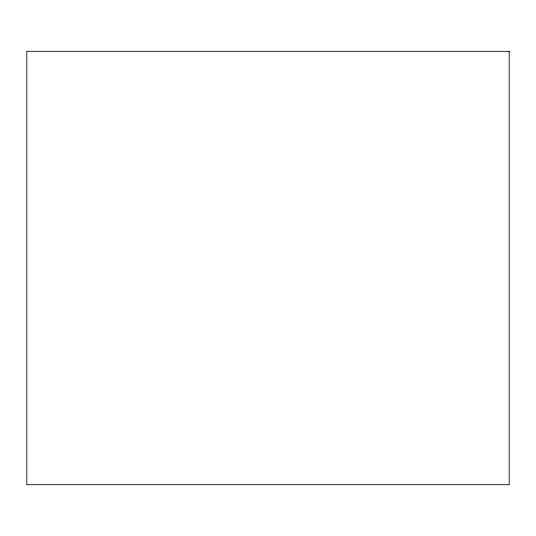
<?xml version="1.0" encoding="UTF-8"?>
<svg xmlns="http://www.w3.org/2000/svg" width="536" height="536" viewBox="0 0 536 536"><rect width="100%" height="100%" fill="white"/><g stroke="black" fill="none" stroke-linecap="round" stroke-linejoin="round"><path stroke-width="0.8" d="M509.2 51.335L26.8 51.335L26.8 484.665L509.2 484.665L509.2 51.335"/></g></svg>
